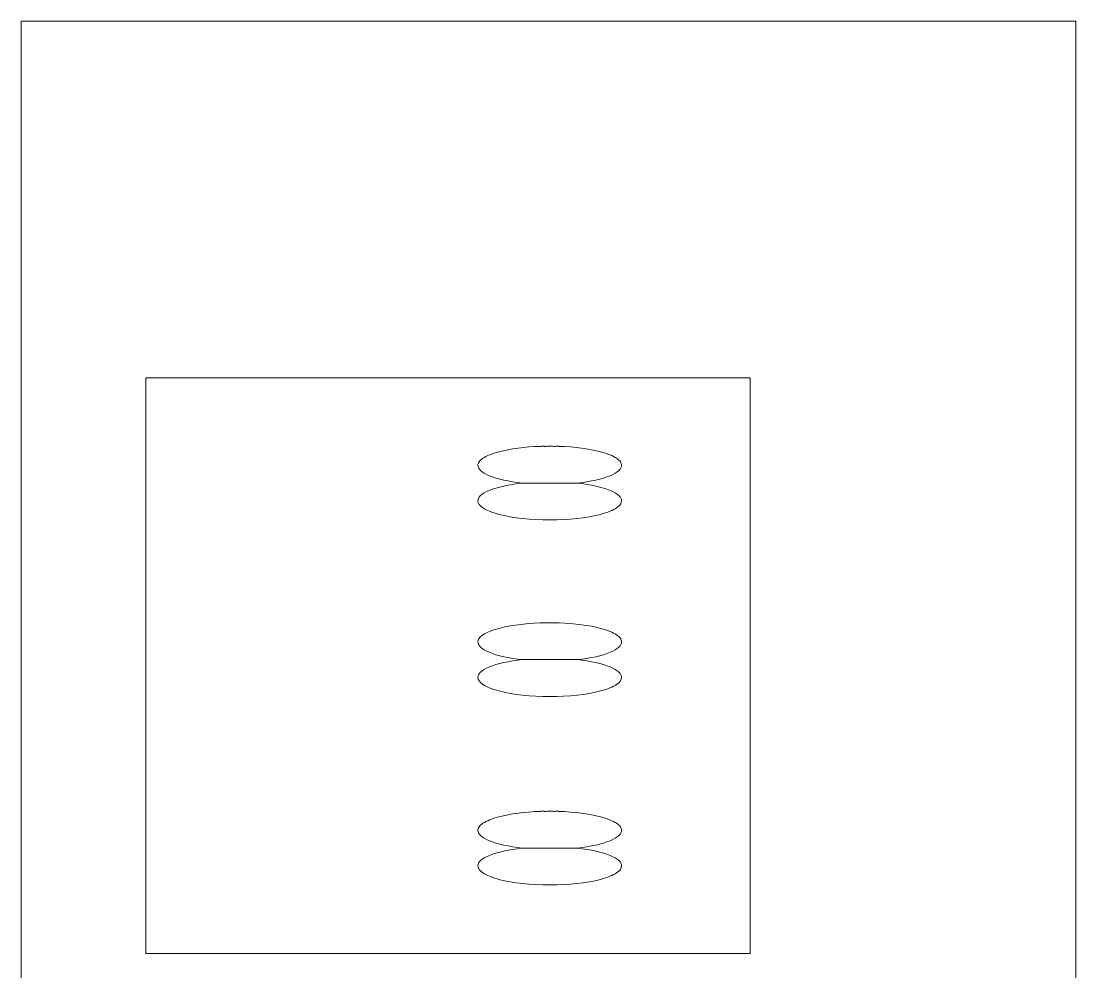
# Model space of a CAD drawing. Header units: centimetres. Extents: x -16.81 to -14.54, y 1.61 to 2.77.
# Drawn here: x -16.20587 to -16.18647, y 2.49448 to 2.51197 of the extents above; entities that cross this region are included whole.
import ezdxf

# ---------------------------------------------------------------- set-up
doc = ezdxf.new("R2010")
doc.units = ezdxf.units.CM
doc.header["$MEASUREMENT"] = 0
doc.layers.add('Predeterminada', color=7, linetype='Continuous', lineweight=0)

msp = doc.modelspace()

# ---------------------------------------------------------------- linework, layer by layer
at = {"layer": 'Predeterminada', "color": 18, "lineweight": 0, "true_color": 0x000000}
for points in [[(-16.196318, 2.504149), (-16.196321, 2.504149), (-16.196321, 2.504149)], [(-16.196244, 2.504149), (-16.196254, 2.50415), (-16.196264, 2.50415), (-16.196272, 2.50415), (-16.196281, 2.50415), (-16.19629, 2.50415), (-16.196299, 2.50415), (-16.196308, 2.50415), (-16.196318, 2.504149)], [(-16.196223, 2.504149), (-16.196235, 2.504149), (-16.196244, 2.504149)], [(-16.196075, 2.504149), (-16.196095, 2.50415), (-16.196114, 2.50415), (-16.196132, 2.50415), (-16.196149, 2.50415), (-16.196166, 2.50415), (-16.196184, 2.50415), (-16.196202, 2.50415), (-16.196223, 2.504149)], [(-16.196053, 2.504149), (-16.196062, 2.504149), (-16.196075, 2.504149)], [(-16.19598, 2.504149), (-16.19599, 2.50415), (-16.195999, 2.50415), (-16.196008, 2.50415), (-16.196016, 2.50415), (-16.196025, 2.50415), (-16.196034, 2.50415), (-16.196043, 2.50415), (-16.196053, 2.504149)], [(-16.195976, 2.504149), (-16.195977, 2.504149), (-16.19598, 2.504149)], [(-16.196318, 2.500901), (-16.196321, 2.500901), (-16.196321, 2.500901)], [(-16.196244, 2.500901), (-16.196254, 2.500902), (-16.196264, 2.500902), (-16.196272, 2.500902), (-16.196281, 2.500902), (-16.19629, 2.500902), (-16.196299, 2.500902), (-16.196308, 2.500902), (-16.196318, 2.500901)], [(-16.196223, 2.500901), (-16.196235, 2.500901), (-16.196244, 2.500901)], [(-16.196075, 2.500901), (-16.196095, 2.500902), (-16.196114, 2.500902), (-16.196132, 2.500902), (-16.196149, 2.500902), (-16.196166, 2.500902), (-16.196184, 2.500902), (-16.196202, 2.500902), (-16.196223, 2.500901)], [(-16.196053, 2.500901), (-16.196062, 2.500901), (-16.196075, 2.500901)], [(-16.19598, 2.500901), (-16.19599, 2.500902), (-16.195999, 2.500902), (-16.196008, 2.500902), (-16.196016, 2.500902), (-16.196025, 2.500902), (-16.196034, 2.500902), (-16.196043, 2.500902), (-16.196053, 2.500901)], [(-16.195976, 2.500901), (-16.195977, 2.500901), (-16.19598, 2.500901)], [(-16.196321, 2.497436), (-16.196321, 2.497436), (-16.196318, 2.497436)], [(-16.196318, 2.497436), (-16.196308, 2.497437), (-16.196299, 2.497437), (-16.19629, 2.497437), (-16.196281, 2.497437), (-16.196272, 2.497437), (-16.196264, 2.497437), (-16.196254, 2.497437), (-16.196244, 2.497436)], [(-16.196244, 2.497436), (-16.196235, 2.497436), (-16.196223, 2.497436)], [(-16.196223, 2.497436), (-16.196202, 2.497437), (-16.196184, 2.497437), (-16.196166, 2.497437), (-16.196149, 2.497437), (-16.196132, 2.497437), (-16.196114, 2.497437), (-16.196095, 2.497437), (-16.196075, 2.497436)], [(-16.196075, 2.497436), (-16.196062, 2.497436), (-16.196053, 2.497436)], [(-16.196053, 2.497436), (-16.196043, 2.497437), (-16.196034, 2.497437), (-16.196025, 2.497437), (-16.196016, 2.497437), (-16.196008, 2.497437), (-16.195999, 2.497437), (-16.19599, 2.497437), (-16.19598, 2.497436)], [(-16.19598, 2.497436), (-16.195977, 2.497436), (-16.195976, 2.497436)]]:
    msp.add_lwpolyline(points, dxfattribs=at)
for points in [[(-16.205873, 2.511969), (-16.199406, 2.511969), (-16.192938, 2.511969), (-16.18647, 2.511969)], [(-16.205873, 2.510629), (-16.205873, 2.511414), (-16.205873, 2.511969), (-16.205873, 2.511969)], [(-16.18647, 2.511969), (-16.18647, 2.511969), (-16.18647, 2.511414), (-16.18647, 2.510629)], [(-16.205873, 2.510629), (-16.205873, 2.488004), (-16.205873, 2.465379), (-16.205873, 2.442754)], [(-16.18647, 2.442754), (-16.18647, 2.465379), (-16.18647, 2.488004), (-16.18647, 2.510629)], [(-16.192463, 2.50541), (-16.196169, 2.50541), (-16.199874, 2.50541), (-16.20358, 2.50541)], [(-16.20358, 2.50541), (-16.20358, 2.501881), (-16.20358, 2.498351), (-16.20358, 2.494822)], [(-16.192463, 2.494822), (-16.192463, 2.498351), (-16.192463, 2.501881), (-16.192463, 2.50541)], [(-16.20358, 2.494822), (-16.199874, 2.494822), (-16.196169, 2.494822), (-16.192463, 2.494822)]]:
    msp.add_open_spline(points, degree=3, dxfattribs=at)
for points, knots in [([(-16.196651, 2.503474), (-16.196902, 2.503501), (-16.197112, 2.503548), (-16.19726, 2.503609), (-16.197332, 2.503639), (-16.197385, 2.50367), (-16.197421, 2.503704), (-16.197454, 2.503736), (-16.197471, 2.503768), (-16.197471, 2.5038), (-16.197471, 2.503821), (-16.197463, 2.503843), (-16.197449, 2.503864), (-16.197433, 2.503886), (-16.19741, 2.503908), (-16.197378, 2.50393), (-16.197312, 2.503974), (-16.197213, 2.504015), (-16.197084, 2.504049), (-16.196872, 2.504105), (-16.196607, 2.504139), (-16.196321, 2.504149)], [0, 0, 0, 0, 1, 1, 1, 2, 2, 2, 3, 3, 3, 4, 4, 4, 5, 5, 5, 6, 6, 6, 7, 7, 7, 7]), ([(-16.195646, 2.503474), (-16.195396, 2.503501), (-16.195186, 2.503548), (-16.195038, 2.503609), (-16.194966, 2.503639), (-16.194912, 2.50367), (-16.194877, 2.503704), (-16.194843, 2.503736), (-16.194827, 2.503768), (-16.194827, 2.5038), (-16.194827, 2.503821), (-16.194834, 2.503843), (-16.194849, 2.503864), (-16.194864, 2.503886), (-16.194888, 2.503908), (-16.19492, 2.50393), (-16.194986, 2.503974), (-16.195085, 2.504015), (-16.195214, 2.504049), (-16.195426, 2.504105), (-16.195691, 2.504139), (-16.195976, 2.504149)], [0, 0, 0, 0, 1, 1, 1, 2, 2, 2, 3, 3, 3, 4, 4, 4, 5, 5, 5, 6, 6, 6, 7, 7, 7, 7]), ([(-16.196149, 2.502795), (-16.196494, 2.502795), (-16.196825, 2.50283), (-16.197084, 2.502898), (-16.197213, 2.502933), (-16.197312, 2.502973), (-16.197378, 2.503018), (-16.197441, 2.50306), (-16.197471, 2.503104), (-16.197471, 2.503148), (-16.197471, 2.503163), (-16.197467, 2.503179), (-16.197459, 2.503195), (-16.19745, 2.503211), (-16.197438, 2.503228), (-16.197421, 2.503244), (-16.197385, 2.503277), (-16.197332, 2.503309), (-16.19726, 2.503339), (-16.197112, 2.5034), (-16.196902, 2.503446), (-16.196651, 2.503474)], [0, 0, 0, 0, 1, 1, 1, 2, 2, 2, 3, 3, 3, 4, 4, 4, 5, 5, 5, 6, 6, 6, 7, 7, 7, 7]), ([(-16.196651, 2.503474), (-16.196651, 2.503474), (-16.196443, 2.503474), (-16.196149, 2.503474), (-16.195855, 2.503474), (-16.195646, 2.503474), (-16.195646, 2.503474)], [0, 0, 0, 0, 1, 1, 1, 2, 2, 2, 2]), ([(-16.195646, 2.503474), (-16.195396, 2.503446), (-16.195186, 2.5034), (-16.195038, 2.503339), (-16.194966, 2.503309), (-16.194912, 2.503277), (-16.194877, 2.503244), (-16.19486, 2.503228), (-16.194847, 2.503211), (-16.194839, 2.503195), (-16.194831, 2.503179), (-16.194827, 2.503163), (-16.194827, 2.503148), (-16.194827, 2.503104), (-16.194857, 2.50306), (-16.19492, 2.503018), (-16.194986, 2.502973), (-16.195085, 2.502933), (-16.195214, 2.502898), (-16.195472, 2.50283), (-16.195803, 2.502795), (-16.196149, 2.502795)], [0, 0, 0, 0, 1, 1, 1, 2, 2, 2, 3, 3, 3, 4, 4, 4, 5, 5, 5, 6, 6, 6, 7, 7, 7, 7]), ([(-16.196651, 2.500226), (-16.196902, 2.500253), (-16.197112, 2.500299), (-16.19726, 2.500361), (-16.197332, 2.500391), (-16.197385, 2.500422), (-16.197421, 2.500456), (-16.197454, 2.500488), (-16.197471, 2.50052), (-16.197471, 2.500552), (-16.197471, 2.500573), (-16.197463, 2.500595), (-16.197449, 2.500616), (-16.197433, 2.500638), (-16.19741, 2.50066), (-16.197378, 2.500682), (-16.197312, 2.500726), (-16.197213, 2.500767), (-16.197084, 2.500801), (-16.196872, 2.500857), (-16.196607, 2.500891), (-16.196321, 2.500901)], [0, 0, 0, 0, 1, 1, 1, 2, 2, 2, 3, 3, 3, 4, 4, 4, 5, 5, 5, 6, 6, 6, 7, 7, 7, 7]), ([(-16.195646, 2.500226), (-16.195396, 2.500253), (-16.195186, 2.500299), (-16.195038, 2.500361), (-16.194966, 2.500391), (-16.194912, 2.500422), (-16.194877, 2.500456), (-16.194843, 2.500488), (-16.194827, 2.50052), (-16.194827, 2.500552), (-16.194827, 2.500573), (-16.194834, 2.500595), (-16.194849, 2.500616), (-16.194864, 2.500638), (-16.194888, 2.50066), (-16.19492, 2.500682), (-16.194986, 2.500726), (-16.195085, 2.500767), (-16.195214, 2.500801), (-16.195426, 2.500857), (-16.195691, 2.500891), (-16.195976, 2.500901)], [0, 0, 0, 0, 1, 1, 1, 2, 2, 2, 3, 3, 3, 4, 4, 4, 5, 5, 5, 6, 6, 6, 7, 7, 7, 7]), ([(-16.196149, 2.499547), (-16.196494, 2.499547), (-16.196825, 2.499582), (-16.197084, 2.49965), (-16.197213, 2.499685), (-16.197312, 2.499725), (-16.197378, 2.49977), (-16.197441, 2.499812), (-16.197471, 2.499856), (-16.197471, 2.4999), (-16.197471, 2.499915), (-16.197467, 2.499931), (-16.197459, 2.499947), (-16.19745, 2.499963), (-16.197438, 2.49998), (-16.197421, 2.499996), (-16.197385, 2.500029), (-16.197332, 2.500061), (-16.19726, 2.500091), (-16.197112, 2.500152), (-16.196902, 2.500198), (-16.196651, 2.500226)], [0, 0, 0, 0, 1, 1, 1, 2, 2, 2, 3, 3, 3, 4, 4, 4, 5, 5, 5, 6, 6, 6, 7, 7, 7, 7]), ([(-16.196651, 2.500226), (-16.196651, 2.500226), (-16.196443, 2.500226), (-16.196149, 2.500226), (-16.195855, 2.500226), (-16.195646, 2.500226), (-16.195646, 2.500226)], [0, 0, 0, 0, 1, 1, 1, 2, 2, 2, 2]), ([(-16.195646, 2.500226), (-16.195396, 2.500198), (-16.195186, 2.500152), (-16.195038, 2.500091), (-16.194966, 2.500061), (-16.194912, 2.500029), (-16.194877, 2.499996), (-16.19486, 2.49998), (-16.194847, 2.499963), (-16.194839, 2.499947), (-16.194831, 2.499931), (-16.194827, 2.499915), (-16.194827, 2.4999), (-16.194827, 2.499856), (-16.194857, 2.499812), (-16.19492, 2.49977), (-16.194986, 2.499725), (-16.195085, 2.499685), (-16.195214, 2.49965), (-16.195472, 2.499582), (-16.195803, 2.499547), (-16.196149, 2.499547)], [0, 0, 0, 0, 1, 1, 1, 2, 2, 2, 3, 3, 3, 4, 4, 4, 5, 5, 5, 6, 6, 6, 7, 7, 7, 7]), ([(-16.196651, 2.496761), (-16.196902, 2.496788), (-16.197112, 2.496834), (-16.19726, 2.496896), (-16.197332, 2.496925), (-16.197385, 2.496957), (-16.197421, 2.496991), (-16.197454, 2.497022), (-16.197471, 2.497055), (-16.197471, 2.497087), (-16.197471, 2.497108), (-16.197463, 2.497129), (-16.197449, 2.497151), (-16.197433, 2.497173), (-16.19741, 2.497195), (-16.197378, 2.497216), (-16.197312, 2.497261), (-16.197213, 2.497301), (-16.197084, 2.497336), (-16.196872, 2.497392), (-16.196607, 2.497426), (-16.196321, 2.497436)], [0, 0, 0, 0, 1, 1, 1, 2, 2, 2, 3, 3, 3, 4, 4, 4, 5, 5, 5, 6, 6, 6, 7, 7, 7, 7]), ([(-16.195646, 2.496761), (-16.195396, 2.496788), (-16.195186, 2.496834), (-16.195038, 2.496896), (-16.194966, 2.496925), (-16.194912, 2.496957), (-16.194877, 2.496991), (-16.194843, 2.497022), (-16.194827, 2.497055), (-16.194827, 2.497087), (-16.194827, 2.497108), (-16.194834, 2.497129), (-16.194849, 2.497151), (-16.194864, 2.497173), (-16.194888, 2.497195), (-16.19492, 2.497216), (-16.194986, 2.497261), (-16.195085, 2.497301), (-16.195214, 2.497336), (-16.195426, 2.497392), (-16.195691, 2.497426), (-16.195976, 2.497436)], [0, 0, 0, 0, 1, 1, 1, 2, 2, 2, 3, 3, 3, 4, 4, 4, 5, 5, 5, 6, 6, 6, 7, 7, 7, 7]), ([(-16.196149, 2.496082), (-16.196494, 2.496082), (-16.196825, 2.496116), (-16.197084, 2.496185), (-16.197213, 2.49622), (-16.197312, 2.49626), (-16.197378, 2.496305), (-16.197441, 2.496347), (-16.197471, 2.496391), (-16.197471, 2.496434), (-16.197471, 2.49645), (-16.197467, 2.496466), (-16.197459, 2.496482), (-16.19745, 2.496498), (-16.197438, 2.496514), (-16.197421, 2.49653), (-16.197385, 2.496564), (-16.197332, 2.496596), (-16.19726, 2.496625), (-16.197112, 2.496687), (-16.196902, 2.496733), (-16.196651, 2.496761)], [0, 0, 0, 0, 1, 1, 1, 2, 2, 2, 3, 3, 3, 4, 4, 4, 5, 5, 5, 6, 6, 6, 7, 7, 7, 7]), ([(-16.195646, 2.496761), (-16.195646, 2.496761), (-16.195855, 2.496761), (-16.196149, 2.496761), (-16.196443, 2.496761), (-16.196651, 2.496761), (-16.196651, 2.496761)], [0, 0, 0, 0, 1, 1, 1, 2, 2, 2, 2]), ([(-16.195646, 2.496761), (-16.195396, 2.496733), (-16.195186, 2.496687), (-16.195038, 2.496625), (-16.194966, 2.496596), (-16.194912, 2.496564), (-16.194877, 2.49653), (-16.19486, 2.496514), (-16.194847, 2.496498), (-16.194839, 2.496482), (-16.194831, 2.496466), (-16.194827, 2.49645), (-16.194827, 2.496434), (-16.194827, 2.496391), (-16.194857, 2.496347), (-16.19492, 2.496305), (-16.194986, 2.49626), (-16.195085, 2.49622), (-16.195214, 2.496185), (-16.195472, 2.496116), (-16.195803, 2.496082), (-16.196149, 2.496082)], [0, 0, 0, 0, 1, 1, 1, 2, 2, 2, 3, 3, 3, 4, 4, 4, 5, 5, 5, 6, 6, 6, 7, 7, 7, 7])]:
    msp.add_open_spline(points, degree=3, knots=knots, dxfattribs=at)

doc.saveas('drawing.dxf')
